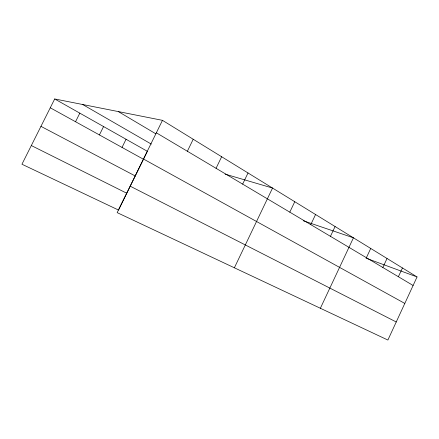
<?xml version="1.0" encoding="UTF-8"?>
<svg xmlns="http://www.w3.org/2000/svg" width="439" height="439" viewBox="0 0 439 439"><rect width="100%" height="100%" fill="white"/><g stroke="black" fill="none" stroke-linecap="round" stroke-linejoin="round"><path stroke-width="0.66" d="M417.05 276.943L387.884 340.044L117.153 212.619L162.468 120.346L417.05 276.943L366.06 258.192M398.392 276.729L402.453 267.966M382.846 267.488L387.039 258.483M366.4 257.704L370.725 248.447M320.371 308.266L353.439 237.812L303.267 220.768M330.457 236.336L335.083 226.524M310.774 224.625L315.564 214.517M289.795 212.152L294.761 201.72M234.382 267.795L272.542 188.051L225.125 174.135M242.652 184.117L248.019 172.966M216.054 168.302L221.646 156.745M187.371 151.246L193.215 139.256M122.031 147.416L126.053 139.267M99.417 134.932L103.566 126.564M75.535 121.74L79.821 113.147M54.699 98.956L21.95 164.235L118.519 210.061L147.372 151.307L54.699 98.956L162.468 120.346M31.328 145.545L126.778 193.242M130.147 186.152L396.236 321.979M40.953 126.35L135.261 175.973M143.476 159.017L404.807 303.431M50.265 107.785L143.471 159.258M82.636 104.498L151.301 144.102M118.343 111.588L155.85 133.829M156.355 132.803L413.104 285.482"/></g></svg>
